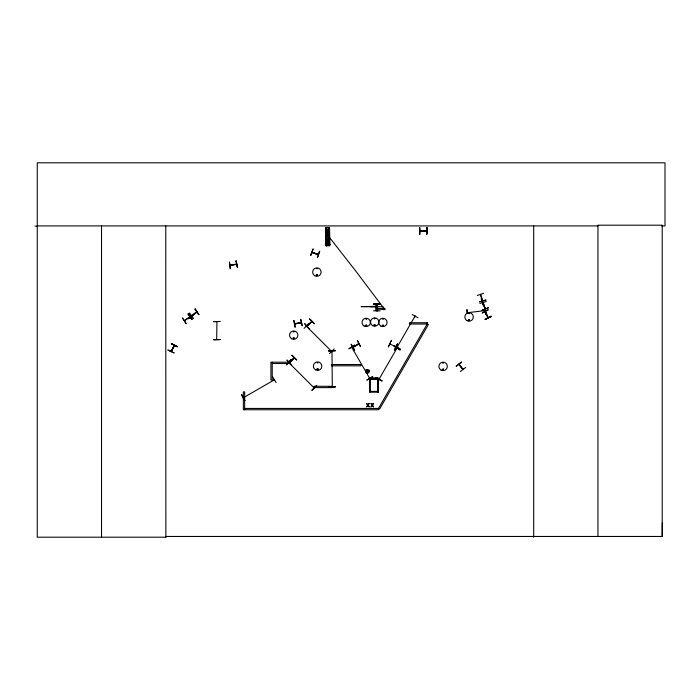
<?xml version="1.0" encoding="UTF-8"?>
<svg xmlns="http://www.w3.org/2000/svg" width="700" height="700" viewBox="0 0 700 700"><rect width="100%" height="100%" fill="white"/><g stroke="black" fill="none" stroke-linecap="round" stroke-linejoin="round"><path stroke-width="1.05" d="M661.727 225.916L665 225.916L665 162.803L37.258 162.803L37.258 537.197L165.865 537.197L165.778 536.462L662.209 536.462L662.305 522.926M174.081 346.141L174.16 345.336M487.646 317.135L488.198 317.616M379.662 378.674L379.365 379.26M397.731 346.623L397.381 347.235M196.236 312.139L196.744 311.815M196.822 312.078L191.502 315.945L196.814 312.139M306.329 326.069L306.976 326.279M331.66 351.391L331.345 350.752M331.984 351.636L332.255 350.928M293.09 338.082C294.49 340.252 294.149 336.63 293.291 337.82M294.158 338.363C293.221 336.621 293.361 339.876 294.105 338.144M316.531 268.511L317.205 268.783L316.601 268.433M317.345 275.205C316.146 276.57 316.68 273.84 317.275 275.1M317.266 362.6L317.879 362.95L317.38 362.451M317.179 369.171C318.098 370.947 318.036 367.649 317.231 369.39M365.733 325.544C367.089 324.065 366.17 327.241 365.846 325.342M366.546 319.034L365.873 318.762L366.476 319.113M366.774 325.701C365.811 323.199 365.172 327.714 366.835 325.544M374.342 318.474C375.217 319.891 374.859 317.179 374.412 318.736M374.054 325.168C375.734 323.006 375.051 327.512 374.115 325.019M374.264 325.054C375.06 326.69 375.252 323.916 374.351 324.975M383.25 318.946L382.559 318.85L383.197 319.113M382.463 325.544C383.81 324.319 382.891 326.734 382.567 325.745M442.759 362.898C443.783 361.69 443.188 364.28 442.838 362.731M442.496 369.329C443.564 371.858 444.071 367.334 442.523 369.504M443.511 369.6C442.453 367.902 442.995 371.21 443.467 369.303M468.729 313.495C469.796 312.305 469.052 314.886 468.746 313.311M468.414 320.092C470.102 317.931 469.42 322.438 468.484 319.935M485.082 310.616L467.407 312.707M482.93 302.654L485.065 308.884L482.965 302.531M273.928 380.179L274.295 379.61M353.001 346.999L353.85 346.859M358.277 344.304L358.908 343.858M367.308 372.566L367.64 371.254L367.92 372.514L367.308 372.566L366.345 371.192L367.106 370.283L368.637 370.991L367.92 372.514M367.727 370.221L367.553 371.21L367.106 370.283M331.993 351.067L332.29 386.733M463.146 369.276L462.823 368.856M327.985 245.411L327.539 244.659M288.724 362.512L289.126 362.959M314.23 387.634L331.94 387.599L331.94 386.295L314.099 386.295C314.912 388.701 312.988 386.251 314.002 387.791L288.794 362.635M171.054 351.111L171.369 350.586M174.361 345.608L171.229 351.356M396.637 348.705L396.979 348.154M289.354 362.408L290.124 362.058M293.527 358.172L294.053 357.639L289.564 362.512L294.324 357.858L289.564 362.512M294.683 323.662L295.418 323.523M300.641 322.814L301.236 322.7M307.029 326.078L311.955 321.545L307.283 326.235M310.599 255.281L313.101 249.069M310.87 255.377L313.058 249.051M312.62 252.621L312.034 252.368L318.264 254.634L312.016 252.42L318.308 254.284L317.669 254.065M312.078 252.096L312.69 252.665M317.328 257.609L319.428 251.256M317.564 257.688L319.743 251.361M383.477 325.868C382.996 323.33 381.64 327.04 383.338 325.973M377.983 378.455L377.93 391.904M458.815 364.262L462.91 369.565M459.471 364.674L458.859 364.324L462.919 369.46M488.18 317.529L485.398 311.561L485.669 312.235M167.991 350.061L174.055 352.914M171.308 343.822L177.389 346.64L171.316 343.814M171.325 351.251L174.431 345.476M174.072 352.87L168.009 350.035M395.946 346.894L389.926 343.998M394.363 349.974L397.539 344.085M420.017 230.939L426.571 231.245M425.941 231.245L426.571 230.869M230.09 265.213L236.574 263.996M236.556 264.294L230.204 265.457M294.752 323.645L301.123 322.455M394.144 345.844L399.98 349.125M376.084 377.904L382.078 380.887L376.101 377.877M412.239 314.501L418.075 317.765M397.416 346.5L397.171 347.06L415.047 316.094M379.409 378.586L379.111 379.111L396.944 348.215L396.646 348.74M351.697 347.209L351.969 347.751M369.81 378.114L369.469 377.527M480.384 294.595L482.449 300.738M482.676 300.668L480.594 294.385M311.894 321.676L307.239 326.191M485.144 311.658L487.856 317.616M327.162 234.483L327.512 235.725L328.344 235.366L328.335 234.623L327.162 234.483L356.326 271.766L384.851 309.68M316.435 274.741C316.094 277.463 318.789 273.796 316.365 274.899M317.161 368.83C316.96 371.402 319.235 368.174 317.319 368.769M468.746 319.769C468.615 321.571 470.173 319.314 468.86 319.751M174.064 345.45L171.343 351.295M420.088 230.939L420.761 231.175M366.756 372.304L367.395 371.543M367.64 371.254L368.279 370.484M189.901 317.056L184.476 320.618L189.831 316.733M304.062 328.361L308.726 323.575M291.751 355.373L296.581 360.01M329.394 353.692L334.154 348.994M311.85 390.197L316.549 385.438M312.025 390.373L316.75 385.639M378.35 378.665L369.714 378.665M369.714 391.764L378.49 391.904L378.49 377.974L369.574 377.974L369.574 391.904L378.35 391.764M309.505 319.078L314.283 323.759M307.072 326.025L311.78 321.37M243.346 397.451L243.95 397.477M353.071 346.929L358.636 343.665M456.225 366.196L461.501 362.084M460.434 371.534L465.71 367.404M273.744 379.855L274.356 379.846L243.399 397.723M293.904 331.966L293.536 331.328L293.799 331.966M182.525 318.045L186.174 323.662L182.481 318.071M189.438 313.127L193.357 318.544M188.379 318.762L193.734 314.93M189.508 317.984L192.631 315.752M318.203 254.52L317.713 254.362M244.711 400.697L241.649 394.73L243.74 399.044M272.668 376.828L276.089 382.576M243.486 397.696L243.862 397.18M273.717 379.951L274.207 379.636M366.87 379.942L372.636 376.556M366.993 380.152L372.776 376.801M351.067 344.391L354.436 350.166M357.499 340.672L360.526 346.649L357.473 340.69M196.595 311.841L191.555 315.892M191.774 315.332L191.327 315.735M491.137 316.295L485.214 319.419L491.12 316.251M485.1 319.174L491.155 316.33M485.205 319.392L491.26 316.558M378.35 378.455L369.574 378.455M317.415 368.944L317.896 369.005M317.914 369.81L317.188 369.714M469.367 320.618L468.764 320.618M366.398 371.805L367.334 371.464M367.692 371.332L368.637 370.991M477.312 295.47L483.639 293.283M479.421 301.866L485.879 300.072M485.87 300.046L479.404 301.822M479.867 303.459L486.255 301.446M483.088 303.126L483.227 302.47M484.82 308.149L485.31 308.656M237.589 267.365L236.023 260.846L237.554 267.365M231.516 265.16L235.296 264.469M230.274 268.695L229.443 262.045L230.3 268.686M295.304 327.066L294.009 320.495M300.685 319.287L302.216 325.806L300.729 319.279M294.814 323.899L301.306 322.691L294.84 323.942M468.965 319.707L469.446 319.988M306.539 325.946L307.037 326.384M331.537 351.321L306.381 326.217M367.483 371.586L368.428 372.164M351.899 347.095L352.24 347.672M325.684 227.57L329.551 227.509L329.752 245.63L325.885 245.682L325.701 227.57L325.964 245.682M325.964 229.407L329.315 229.364M325.981 230.632L329.324 230.598M325.999 232.47L329.341 232.435M326.016 234.106L329.359 234.062M326.034 235.944L329.376 235.909M326.121 243.828L329.473 243.793M325.57 244.352L330.033 244.309M325.57 244.493L330.033 244.44M328.799 350.901L335.484 350.814M335.493 386.82L328.799 386.785L335.493 386.724L331.669 387.126M213.465 321.615L220.15 321.457L213.465 321.659M220.159 339.596L213.474 339.754L220.159 339.553M35 226.179L37.258 226.17M37.258 225.916L597.957 225.916M419.65 227.71L419.676 234.404M427.079 227.71L426.755 234.404L426.799 227.71M420.114 231.201L426.711 231.175L420.035 231.21M426.711 234.404L427.053 227.71M373.494 304.106L380.188 304.036M376.39 306.241L377.037 306.6L361.104 306.618L377.037 306.539M377.037 306.311L366.074 306.539M369.994 306.757L383.101 306.757M376.469 307.099L377.213 307.239M376.469 307.379L377.213 307.379M376.469 307.562L377.213 307.562M376.469 307.842L377.213 307.842M383.364 308.77L377.79 308.77L383.364 309.146M376.136 308.866L377.79 308.866M376.136 309.05L377.79 309.05M373.494 310.817L380.188 310.835M272.23 363.501L290.071 363.501L290.071 362.197L270.926 362.197L270.926 380.039L272.23 380.039L272.23 362.197M369.574 378.77L378.49 378.665M369.574 379.041L378.49 379.041M369.574 379.085L378.49 379.085M369.574 391.396L378.49 391.352M244.659 408.441L378.455 408.441L379.584 409.089L428.418 324.502L427.297 323.855L378.455 408.441L378.455 409.745L243.355 409.745L243.355 391.904L244.659 391.904L244.659 409.745M459.043 364.175L463.102 369.32M366.345 371.192L367.334 371.368M367.701 371.429L368.69 371.604M216.93 321.65L216.694 339.526M312.078 252.359L318.264 254.616M376.556 307.755L376.539 307.239M369.591 377.974L369.714 378.455M370.081 378.455L370.125 391.904M171.474 343.525L177.38 346.666M171.351 343.744L177.258 346.885M394.284 345.608L400.102 348.915M394.223 346.474L400.033 349.781M376.241 377.615L382.034 380.966M366.608 370.632L367.369 371.271M291.996 355.127L296.756 359.835M309.741 318.832L314.457 323.584M461.528 362.119L456.278 366.266M485.45 311.675L487.918 317.748M194.924 309.146L198.817 314.589M189.359 313.18L193.322 318.57M187.976 314.09L191.94 319.48M369.267 377.729L369.609 378.227L351.733 347.349M241.57 394.783L244.991 400.531M485.004 308.858L483.298 302.566M351.304 344.251L354.655 350.044M332.299 351.067L332.264 351.601M293.773 320.539L294.963 327.127M236.066 260.838L237.265 267.418M467.381 313.381L466.952 309.584L467.241 313.399M329.473 227.509L329.665 245.63M329.289 227.517L329.49 245.63M329.114 227.517L329.184 233.914M329.201 236.04L329.28 243.504M329.026 227.517L329.114 233.914M329.14 236.04L329.201 243.504M329.21 243.793L329.227 245.63M328.825 227.517L328.956 233.914M328.912 236.04L329.079 243.504M328.676 227.517L328.869 245.639M328.606 227.517L328.834 245.639M328.405 229.652L328.466 233.914M328.554 236.049L328.554 243.513M328.326 245.648L327.303 245.656M326.882 229.688L326.848 233.949M326.874 236.084L327.023 243.539M326.358 227.561L326.533 245.682M325.946 227.561L326.174 245.682M662.209 536.462L662.209 225.19L597.957 225.19L597.957 536.462M533.697 225.916L533.697 537.197M419.93 227.71L419.93 234.404M384.851 308.123L384.851 309.794M383.364 308.123L383.364 309.794M378.35 378.525L378.35 391.904M377.983 378.525L377.983 391.904M377.58 304.124L377.554 310.817M376.373 304.124L376.416 310.817M376.092 304.124L376.127 310.817M369.714 378.525L369.644 391.904M165.769 225.916L165.865 537.197M101.517 225.916L101.517 537.197M415.223 316.304L414.951 316.794L415.223 316.304M391.23 340.725L388.412 346.806L391.23 340.725M397.477 344.05L394.651 350.123L397.46 344.041M394.363 346.238L399.989 349.869L394.363 346.238M368.795 403.436L367.946 404.819L366.564 403.436L367.649 405.204L366.529 406.971L367.911 405.554L369.311 406.971L368.2 405.178L369.311 403.436L368.795 403.436M373.144 403.436L372.286 404.819L370.904 403.436L371.989 405.204L370.869 406.971L372.251 405.554L373.651 406.971L372.54 405.178L373.651 403.436L373.144 403.436M287.053 360.132L291.576 365.076L287.044 360.141M290.894 359.783L286.457 364.805L290.894 359.783M366.091 369.854C364.175 378.473 374.859 368.602 366.091 369.854M304.754 323.785L309.225 328.773L304.754 323.785M188.239 313.898L191.861 319.533L188.239 313.898M195.151 308.98L198.774 314.615L195.151 308.98M354.506 345.161L348.906 348.845L354.498 345.135M358.916 343.849L353.15 347.217L358.951 343.919M488.136 309.881L482.221 313.031L488.119 309.855M488.346 307.799L482.116 310.249L488.346 307.799M481.276 298.707L483.227 304.999L481.276 298.707M484.916 307.405L485.555 314.072L484.916 307.405M335.484 350.534L328.799 350.954L335.484 350.534M380.188 303.783L373.494 304.124L380.188 303.756M427.262 322.744L409.421 322.744L409.421 324.039L427.262 324.039L427.262 322.744M360.894 364.525L331.459 364.525L331.459 365.829L360.894 365.829L360.894 364.525M326.83 245.674L326.629 227.561L326.76 245.674M326.41 245.682L326.2 227.561L326.331 245.682M377.221 310.817L377.256 304.124L377.213 310.817M291.629 338.739A4.183 4.183 0 0 0 297.894 335.116A4.183 4.183 0 0 0 291.629 331.502A4.183 4.183 0 0 0 291.629 338.739M466.952 320.626A4.235 4.235 0 0 0 473.296 316.969A4.235 4.235 0 0 0 466.952 313.303A4.235 4.235 0 0 0 466.952 320.626M441.009 370.037A4.235 4.235 0 0 0 447.352 366.371A4.235 4.235 0 0 0 441.009 362.714A4.235 4.235 0 0 0 441.009 370.037M315.499 369.828A4.235 4.235 0 0 0 321.851 366.161A4.235 4.235 0 0 0 315.499 362.495A4.235 4.235 0 0 0 315.499 369.828M314.773 275.739A4.235 4.235 0 0 0 321.116 272.072A4.235 4.235 0 0 0 314.773 268.406A4.235 4.235 0 0 0 314.773 275.739M380.835 326.025A4.165 4.165 0 0 0 387.082 322.411A4.165 4.165 0 0 0 380.835 318.806A4.165 4.165 0 0 0 380.835 326.025M364.096 326.034A4.183 4.183 0 0 0 370.37 322.411A4.183 4.183 0 0 0 364.096 318.797A4.183 4.183 0 0 0 364.096 326.034M372.61 325.658A4.174 4.174 0 0 0 378.875 322.044A4.174 4.174 0 0 0 372.61 318.43A4.174 4.174 0 0 0 372.61 325.658"/></g></svg>
